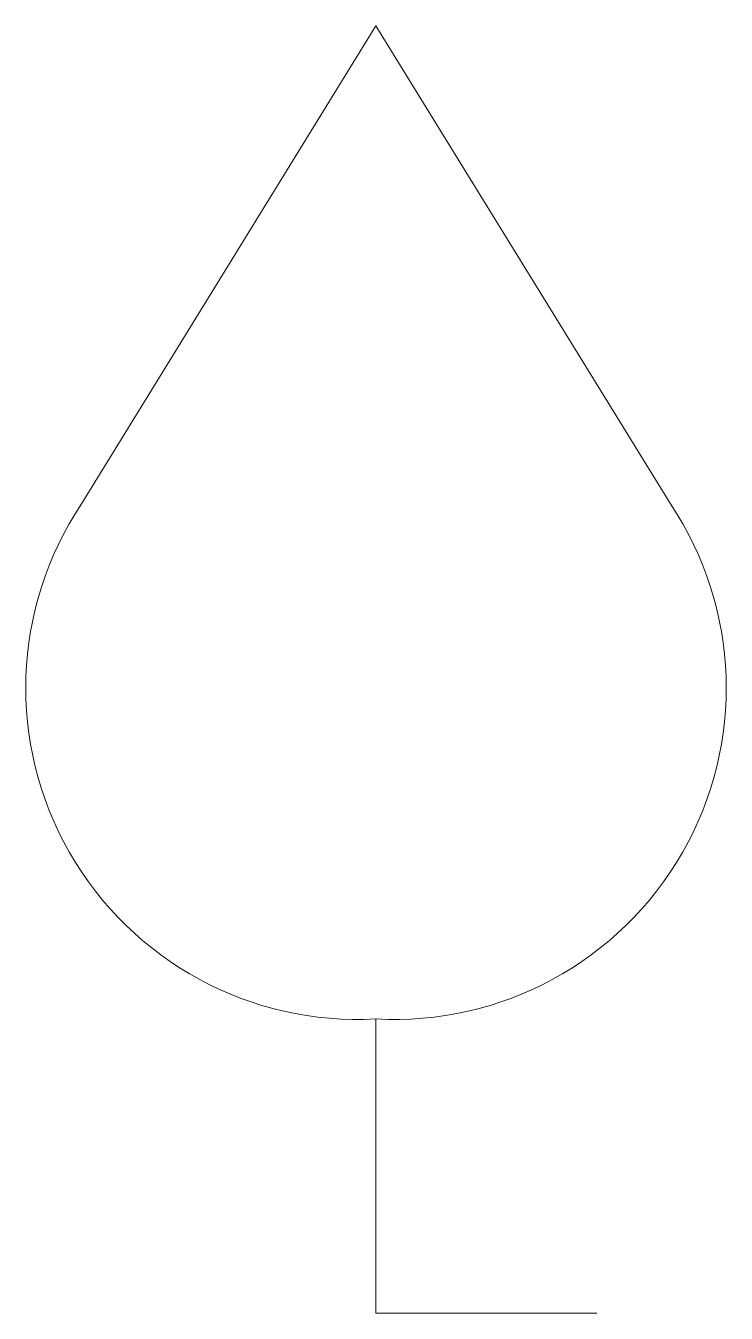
# Model space of a CAD drawing. Header units: millimetres. Extents: x -0.48 to 0.48, y 0 to 1.75.
import ezdxf

# ---------------------------------------------------------------- set-up
doc = ezdxf.new("R2010")
doc.units = ezdxf.units.MM
doc.linetypes.add('K5LT32768', pattern=[0])

msp = doc.modelspace()

# ---------------------------------------------------------------- linework, layer by layer
at = {"color": 7, "linetype": 'K5LT32768', "lineweight": 18}
for p, q in [((-0.4, 1.1), (0, 1.75)), ((0, 1.75), (0.4, 1.1)), ((0, 0.4), (0, 0)), ((0, 0), (0.3, 0))]:
    msp.add_line(p, q, dxfattribs=at)
for centre, start, end in [((-0.025, 0.85), 146.3099, 273.1798), ((0.025, 0.85), 266.8202, 33.6901)]:
    msp.add_arc(centre, 0.4507, start, end, dxfattribs=at)

doc.saveas('drawing.dxf')
